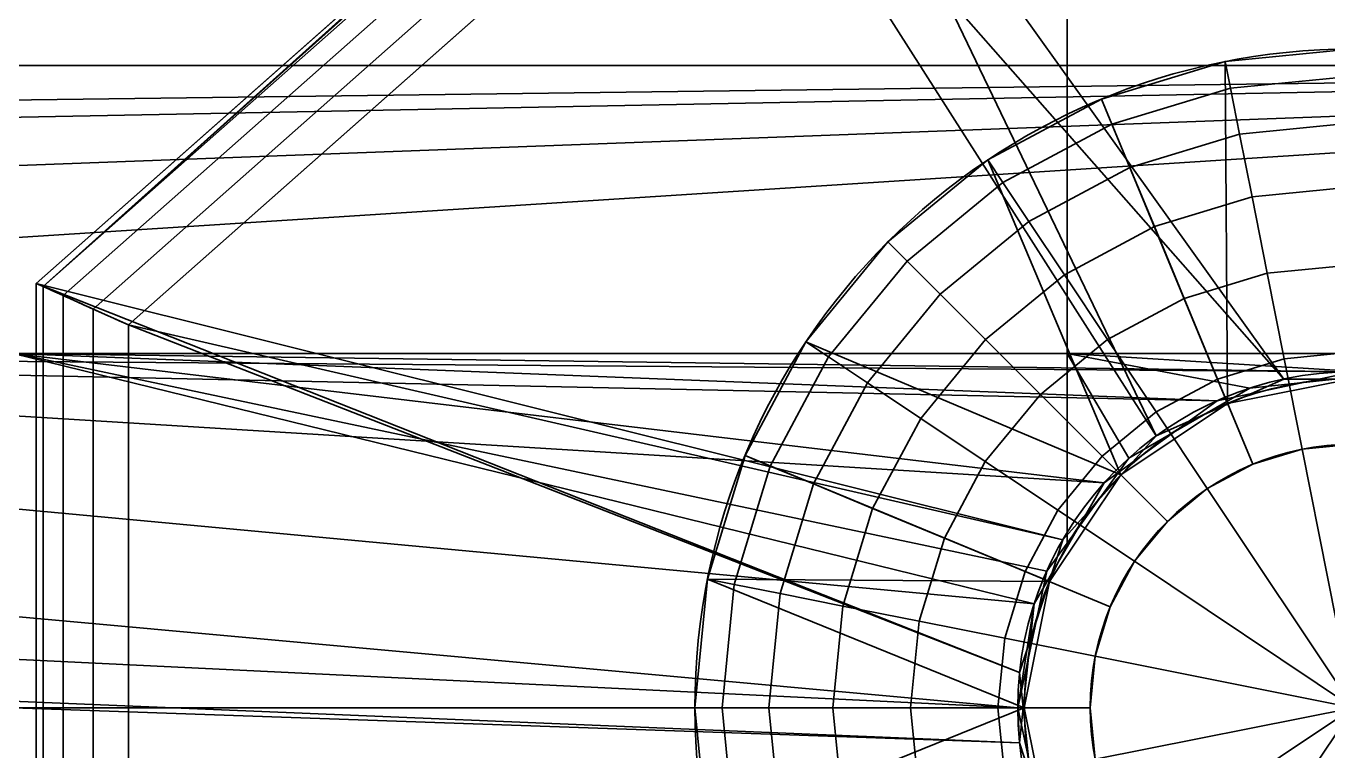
# Model space of a CAD drawing. Header units: millimetres. Extents: x 516 to 946, y 0 to 190.
# Drawn here: x 656.85 to 666.73, y 161.09 to 166.59 of the extents above; entities that cross this region are included whole.
import ezdxf

# ---------------------------------------------------------------- set-up
doc = ezdxf.new("R2010")
doc.units = ezdxf.units.MM
doc.layers.add('1', color=7, linetype='Continuous', true_color=0xffffff)

# ---------------------------------------------------------------- blocks, each defined once
blk = doc.blocks.new('UG_SURFACE_001')
at = {"layer": '1', "color": 252, "linetype": 'Continuous', "lineweight": 35}
for points in [[(149.199486, 168.725714, 3.5), (141.220301, 168.725714, 3.5), (141.220301, 166.288331, 3.5), (149.199486, 166.288331, 3.5)], [(149.199486, 166.288331, 1.5), (141.220301, 166.288331, 1.5), (141.220301, 168.725714, 1.5), (149.199486, 168.725714, 1.5)], [(161.528692, 168.725714, 3.5), (149.199486, 168.725714, 3.5), (149.199486, 166.288331, 3.5), (161.528692, 166.288331, 3.5)], [(161.528692, 166.288331, 1.5), (149.199486, 166.288331, 1.5), (149.199486, 168.725714, 1.5), (161.528692, 168.725714, 1.5)], [(149.199486, 166.288331, 3.5), (141.220301, 166.288331, 3.5), (141.220301, 164.100945, 3.5), (149.199486, 164.100945, 3.5)], [(149.199486, 164.100945, 1.5), (141.220301, 164.100945, 1.5), (141.220301, 166.288331, 1.5), (149.199486, 166.288331, 1.5)], [(161.528692, 166.288331, 3.5), (149.199486, 166.288331, 3.5), (149.199486, 164.100945, 3.5), (161.528692, 164.100945, 3.5)], [(161.528692, 164.100945, 1.5), (149.199486, 164.100945, 1.5), (149.199486, 166.288331, 1.5), (161.528692, 166.288331, 1.5)], [(141.220301, 164.100945, 3.5), (141.220301, 161.41355, 3.5), (148.824468, 161.41355, 3.5), (149.044931, 162.450731, 3.5)], [(149.044931, 162.450731, 3.5), (149.199486, 162.663475, 3.5), (149.199486, 164.100945, 3.5), (141.220301, 164.100945, 3.5)], [(141.220301, 164.100945, 1.5), (149.199486, 164.100945, 1.5), (149.199486, 162.663475, 1.5), (149.044931, 162.450731, 1.5)], [(149.044931, 162.450731, 1.5), (148.824468, 161.41355, 1.5), (141.220301, 161.41355, 1.5), (141.220301, 164.100945, 1.5)], [(149.199486, 164.100945, 3.5), (150.586471, 163.838744, 3.5), (151.641011, 163.949579, 3.5)], [(151.641011, 163.949579, 3.5), (161.528692, 164.100945, 3.5), (149.199486, 164.100945, 3.5)], [(149.199486, 164.100945, 3.5), (149.199486, 162.663475, 3.5), (149.668187, 163.308576, 3.5)], [(149.668187, 163.308576, 3.5), (150.586471, 163.838744, 3.5), (149.199486, 164.100945, 3.5)], [(149.199486, 164.100945, 1.5), (161.528692, 164.100945, 1.5), (151.641011, 163.949579, 1.5)], [(149.199486, 164.100945, 1.5), (150.586471, 163.838744, 1.5), (149.668187, 163.308576, 1.5)], [(151.641011, 163.949579, 1.5), (150.586471, 163.838744, 1.5), (149.199486, 164.100945, 1.5)], [(149.668187, 163.308576, 1.5), (149.199486, 162.663475, 1.5), (149.199486, 164.100945, 1.5)], [(151.641011, 163.949579, 1.5), (151.641011, 163.949579, 3.5), (150.586471, 163.838744, 3.5), (150.586471, 163.838744, 1.5)], [(150.586471, 163.838744, 1.5), (150.586471, 163.838744, 3.5), (149.668187, 163.308576, 3.5), (149.668187, 163.308576, 1.5)], [(149.199486, 162.663475, 1.5), (149.668187, 163.308576, 1.5), (149.668187, 163.308576, 3.5), (149.199486, 162.663475, 3.5)], [(149.199486, 162.663475, 3.5), (149.044931, 162.450731, 3.5), (149.044931, 162.450731, 1.5), (149.199486, 162.663475, 1.5)], [(149.044931, 162.450731, 1.5), (149.044931, 162.450731, 3.5), (148.824468, 161.41355, 3.5), (148.824468, 161.41355, 1.5)], [(149.044931, 160.37637, 3.5), (148.824468, 161.41355, 3.5), (141.220301, 161.41355, 3.5), (141.220301, 156.675711, 3.5)], [(141.220301, 156.675711, 1.5), (141.220301, 161.41355, 1.5), (148.824468, 161.41355, 1.5), (149.044931, 160.37637, 1.5)], [(148.824468, 161.41355, 1.5), (148.824468, 161.41355, 3.5), (149.044931, 160.37637, 3.5), (149.044931, 160.37637, 1.5)]]:
    blk.add_3dface(points, dxfattribs=at)
blk = doc.blocks.new('1стенка_MODEL')
at = {"layer": '1', "color": 252, "linetype": 'Continuous', "lineweight": 35, "extrusion": (0, 0, -1)}
blk.add_circle((-151.374469, 161.413552, -3.5), 2.55, dxfattribs=at)
at = {"layer": '1', "color": 252, "linetype": 'Continuous', "lineweight": 35}
blk.add_circle((151.374469, 161.413552, 1.5), 2.55, dxfattribs=at)
blk.add_blockref('UG_SURFACE_001', (0, 0), dxfattribs=at)
blk = doc.blocks.new('UG_SURFACE_002')
at = {"layer": '1', "color": 252, "linetype": 'Continuous', "lineweight": 35}
for points in [[(2.492546, 189.693958, 16.5), (201.001778, 165.320083, 3.5), (193.116084, 166.288331, 3.5)], [(193.116084, 166.288331, 3.5), (181.150854, 167.757466, 3.5), (2.492546, 189.693958, 16.5)], [(2.492546, 189.693958, 16.5), (220.852703, 162.882701, 3.5), (210.930929, 164.100945, 3.5)], [(210.930929, 164.100945, 3.5), (201.001778, 165.320083, 3.5), (2.492546, 189.693958, 16.5)], [(2.492546, 189.693958, 16.5), (254.704952, 158.726171, 3.5), (220.852703, 162.882701, 3.5)], [(254.704952, 158.726171, 3.5), (2.492546, 189.693958, 16.5), (7.492546, 189.08003, 21.500001), (414.399207, 139.11818, 21.500001)], [(7.492546, 187.785283, 21.500001), (414.242595, 137.84267, 21.500001), (414.399207, 139.11818, 21.500001), (7.492546, 189.08003, 21.500001)], [(414.242595, 137.84267, 21.500001), (7.492546, 187.785283, 21.500001), (7.489942, 187.724829, 21.497397)], [(2.492546, 187.540576, 6.734633), (419.101447, 136.387423, 6.734633), (419.120014, 136.538535, 7.5), (2.492546, 187.693954, 7.5)], [(413.8695, 137.183219, 20.8), (7.697187, 187.054902, 20.8), (2.492546, 187.693954, 7.5), (419.120014, 136.538535, 7.5)], [(414.242595, 137.84267, 21.500001), (7.489942, 187.724829, 21.497397), (7.488322, 187.517792, 21.440059)], [(2.492546, 187.103763, 6.085787), (419.048607, 135.957107, 6.085787), (419.101447, 136.387423, 6.734633), (2.492546, 187.540576, 6.734633)], [(414.188027, 137.579471, 21.446716), (7.488322, 187.517792, 21.440059), (7.487983, 187.474385, 21.428039)], [(414.188027, 137.579471, 21.446716), (7.487983, 187.474385, 21.428039), (7.521724, 187.286004, 21.291038)], [(7.488322, 187.517792, 21.440059), (414.188027, 137.579471, 21.446716), (414.242595, 137.84267, 21.500001)], [(414.097965, 137.36172, 21.294976), (7.521724, 187.286004, 21.291038), (7.526125, 187.261432, 21.273168)], [(7.521724, 187.286004, 21.291038), (414.097965, 137.36172, 21.294976), (414.188027, 137.579471, 21.446716)], [(414.097965, 137.36172, 21.294976), (7.526125, 187.261432, 21.273168), (7.594966, 187.123388, 21.066504)], [(2.492546, 186.450049, 5.652241), (418.969542, 135.313109, 5.652241), (419.048607, 135.957107, 6.085787), (2.492546, 187.103763, 6.085787)], [(413.986117, 137.222588, 21.067878), (7.594966, 187.123388, 21.066504), (7.599175, 187.114954, 21.053867)], [(7.594966, 187.123388, 21.066504), (413.986117, 137.222588, 21.067878), (414.097965, 137.36172, 21.294976)], [(7.599175, 187.114954, 21.053867), (7.697187, 187.054902, 20.8), (413.8695, 137.183219, 20.8)], [(413.8695, 137.183219, 20.8), (413.986117, 137.222588, 21.067878), (7.599175, 187.114954, 21.053867)], [(418.969542, 135.313109, 5.652241), (2.492546, 186.450049, 5.652241), (201.001778, 161.30507, 5.5), (220.852703, 158.867672, 5.5)], [(2.492546, 186.450049, 5.652241), (178.23121, 164.100945, 5.5), (200.118229, 161.41355, 5.5)], [(2.492546, 186.450049, 5.652241), (161.549926, 166.149139, 5.5), (178.23121, 164.100945, 5.5)], [(200.118229, 161.41355, 5.5), (201.001778, 161.30507, 5.5), (2.492546, 186.450049, 5.652241)], [(2.492546, 186.450049, 5.652241), (141.199008, 168.647915, 5.5), (160.41638, 166.288331, 5.5)], [(160.41638, 166.288331, 5.5), (161.549926, 166.149139, 5.5), (2.492546, 186.450049, 5.652241)], [(411.854982, 119.865932, 5.446716), (7.670435, 169.493556, 5.446716), (7.557361, 169.278637, 5.294975), (411.920667, 119.629063, 5.294975)], [(7.670435, 169.493556, 5.446716), (155.07856, 151.664004, 5.5), (141.199008, 153.368205, 5.5)], [(7.670435, 169.493556, 5.446716), (172.89339, 149.476618, 5.5), (161.549926, 150.869414, 5.5)], [(161.549926, 150.869414, 5.5), (155.07856, 151.664004, 5.5), (7.670435, 169.493556, 5.446716)], [(7.670435, 169.493556, 5.446716), (411.854982, 119.865932, 5.446716), (216.667414, 144.101843, 5.5), (201.001778, 146.025345, 5.5)], [(201.001778, 146.025345, 5.5), (172.89339, 149.476618, 5.5), (7.670435, 169.493556, 5.446716)], [(411.920667, 119.629063, 5.294975), (7.557361, 169.278637, 5.294975), (7.481808, 169.135034, 5.067878), (411.964566, 119.470797, 5.067878)], [(411.964566, 119.470797, 5.067878), (7.481808, 169.135034, 5.067878), (7.455277, 169.084609, 4.8), (411.979973, 119.415216, 4.8)], [(7.455277, 169.084609, 4.8), (129.483774, 154.101387, 3.5), (149.334699, 151.664004, 3.5)], [(149.334699, 151.664004, 3.5), (161.549926, 150.164157, 3.5), (411.979973, 119.415216, 4.8), (7.455277, 169.084609, 4.8)], [(121.598087, 168.725714, 3.5), (161.549926, 168.725714, 3.5), (161.549926, 166.288331, 3.5), (121.598087, 166.288331, 3.5)], [(141.199008, 168.647915, 5.5), (141.199008, 166.288331, 5.5), (160.41638, 166.288331, 5.5)], [(131.52355, 165.900946, 3.5), (121.598087, 166.288331, 3.5), (161.549926, 166.288331, 3.5)], [(161.549926, 166.288331, 3.5), (132.357359, 165.723711, 3.5), (131.52355, 165.900946, 3.5)], [(161.549926, 166.288331, 3.5), (133.047, 165.22266, 3.5), (132.357359, 165.723711, 3.5)], [(133.473217, 164.484426, 3.5), (133.047, 165.22266, 3.5), (161.549926, 166.288331, 3.5)], [(161.549926, 166.288331, 3.5), (161.549926, 164.100945, 3.5), (133.51351, 164.100945, 3.5), (133.473217, 164.484426, 3.5)], [(160.41638, 166.288331, 5.5), (141.199008, 166.288331, 5.5), (141.199008, 164.100945, 5.5), (161.549926, 164.100945, 5.5)], [(133.51351, 164.100945, 3.5), (161.549926, 164.100945, 3.5), (151.374474, 163.963556, 3.5)], [(133.51351, 164.100945, 3.5), (150.337294, 163.743094, 3.5), (149.479449, 163.119838, 3.5)], [(151.374474, 163.963556, 3.5), (150.337294, 163.743094, 3.5), (133.51351, 164.100945, 3.5)], [(149.479449, 163.119838, 3.5), (148.94928, 162.201539, 3.5), (133.562312, 163.636655, 3.5), (133.51351, 164.100945, 3.5)], [(141.199008, 164.100945, 5.5), (150.337294, 163.743094, 5.5), (151.374474, 163.963556, 5.5)], [(151.374474, 163.963556, 5.5), (161.549926, 164.100945, 5.5), (141.199008, 164.100945, 5.5)], [(141.199008, 164.100945, 5.5), (141.199008, 161.41355, 5.5), (148.86646, 161.41355, 5.5), (148.94928, 162.201539, 5.5)], [(148.94928, 162.201539, 5.5), (149.479449, 163.119838, 5.5), (141.199008, 164.100945, 5.5)], [(149.479449, 163.119838, 5.5), (150.337294, 163.743094, 5.5), (141.199008, 164.100945, 5.5)], [(151.374474, 163.963556, 3.5), (151.374474, 163.963556, 5.5), (150.337294, 163.743094, 5.5), (150.337294, 163.743094, 3.5)], [(150.337294, 163.743094, 3.5), (150.337294, 163.743094, 5.5), (149.479449, 163.119838, 5.5), (149.479449, 163.119838, 3.5)], [(133.298904, 162.825942, 3.5), (133.562312, 163.636655, 3.5), (148.94928, 162.201539, 3.5), (148.824468, 161.41355, 3.5)], [(149.479449, 163.119838, 3.5), (149.479449, 163.119838, 5.5), (148.94928, 162.201539, 5.5), (148.94928, 162.201539, 3.5)], [(148.824468, 161.41355, 3.5), (132.728502, 162.192449, 3.5), (133.298904, 162.825942, 3.5)], [(131.949767, 161.845744, 3.5), (132.728502, 162.192449, 3.5), (148.824468, 161.41355, 3.5), (148.838431, 161.146998, 3.5)], [(148.86646, 161.41355, 5.5), (148.824468, 161.41355, 3.5), (148.94928, 162.201539, 3.5)], [(148.94928, 162.201539, 3.5), (148.94928, 162.201539, 5.5), (148.86646, 161.41355, 5.5)], [(131.097332, 161.845744, 3.5), (131.949767, 161.845744, 3.5), (149.875611, 159.350559, 3.5), (121.598087, 158.726171, 3.5)], [(148.838431, 161.146998, 3.5), (149.166107, 160.138547, 3.5), (131.949767, 161.845744, 3.5)], [(149.166107, 160.138547, 3.5), (149.875611, 159.350559, 3.5), (131.949767, 161.845744, 3.5)], [(149.166107, 160.138547, 5.5), (148.838431, 161.146998, 5.5), (141.199008, 161.41355, 5.5), (141.199008, 156.538785, 5.5)], [(148.838431, 161.146998, 5.5), (148.86646, 161.41355, 5.5), (141.199008, 161.41355, 5.5)], [(148.838431, 161.146998, 3.5), (148.824468, 161.41355, 3.5), (148.86646, 161.41355, 5.5)], [(148.86646, 161.41355, 5.5), (148.838431, 161.146998, 5.5), (148.838431, 161.146998, 3.5)], [(148.838431, 161.146998, 3.5), (148.838431, 161.146998, 5.5), (149.166107, 160.138547, 5.5), (149.166107, 160.138547, 3.5)]]:
    blk.add_3dface(points, dxfattribs=at)
blk = doc.blocks.new('3пояс_верхний_MODEL')
at = {"layer": '1', "color": 252, "linetype": 'Continuous', "lineweight": 35, "extrusion": (0, 0, -1)}
blk.add_circle((-151.374469, 161.413552, -3.5), 2.55, dxfattribs=at)
at = {"layer": '1', "color": 252, "linetype": 'Continuous', "lineweight": 35, "extrusion": (2.9583e-16, 2.53862e-15, -1)}
blk.add_circle((-151.374469, 161.413552, -5.5), 2.55, dxfattribs=at)
at = {"layer": '1', "color": 252, "linetype": 'Continuous', "lineweight": 35}
blk.add_blockref('UG_SURFACE_002', (0, 0), dxfattribs=at)
blk = doc.blocks.new('UG_SURFACE_004')
at = {"layer": '1', "color": 252, "linetype": 'Continuous', "lineweight": 35}
for points in [[(146.337196, 169.024542, 6.3), (141.374469, 164.633885, 6.3), (141.427755, 164.609879, 6.567878)], [(141.374469, 164.633885, 6.3), (146.337196, 169.024542, 6.3), (146.337196, 169.024542, 5.5), (141.374469, 164.633885, 5.5)], [(141.374469, 164.633885, 5.5), (146.337196, 169.024542, 5.5), (149.875611, 163.476542, 5.5), (149.166107, 162.688553, 5.5)], [(141.427755, 164.609879, 6.567878), (146.355018, 169.022352, 6.436563), (146.337196, 169.024542, 6.3)], [(141.427755, 164.609879, 6.567878), (146.407813, 169.015869, 6.567878), (146.355018, 169.022352, 6.436563)], [(141.579494, 164.541528, 6.794975), (146.608904, 168.991178, 6.794975), (146.407813, 169.015869, 6.567878), (141.427755, 164.609879, 6.567878)], [(141.806588, 164.439231, 6.946716), (146.909863, 168.954223, 6.946716), (146.608904, 168.991178, 6.794975), (141.579494, 164.541528, 6.794975)], [(146.337196, 169.024542, 5.5), (161.374465, 167.178199, 5.5), (151.904643, 163.907826, 5.5), (150.844291, 163.907826, 5.5)], [(150.844291, 163.907826, 5.5), (149.875611, 163.476542, 5.5), (146.337196, 169.024542, 5.5)], [(142.074466, 164.318562, 7), (147.264868, 168.910637, 7), (146.909863, 168.954223, 6.946716), (141.806588, 164.439231, 6.946716)], [(149.166107, 162.688553, 7), (149.875611, 163.476542, 7), (147.264868, 168.910637, 7), (142.074466, 164.318562, 7)], [(157.874465, 167.607948, 7), (147.264868, 168.910637, 7), (150.844291, 163.907826, 7), (151.904643, 163.907826, 7)], [(147.264868, 168.910637, 7), (149.875611, 163.476542, 7), (150.844291, 163.907826, 7)], [(141.427755, 149.282083, 6.567878), (141.427755, 164.609879, 6.567878), (141.374469, 164.633885, 6.3), (141.374469, 149.315059, 6.3)], [(141.374469, 149.315059, 6.3), (141.374469, 164.633885, 6.3), (141.374469, 164.633885, 5.5), (141.374469, 149.413556, 5.5)], [(141.374469, 149.413556, 5.5), (141.374469, 164.633885, 5.5), (148.838431, 161.680102, 5.5), (148.94928, 160.625562, 5.5)], [(149.166107, 162.688553, 5.5), (148.838431, 161.680102, 5.5), (141.374469, 164.633885, 5.5)], [(141.579494, 149.254128, 6.794975), (141.579494, 164.541528, 6.794975), (141.427755, 164.609879, 6.567878), (141.427755, 149.282083, 6.567878)], [(141.806588, 149.235457, 6.946716), (141.806588, 164.439231, 6.946716), (141.579494, 164.541528, 6.794975), (141.579494, 149.254128, 6.794975)], [(142.074466, 149.228886, 7), (142.074466, 164.318562, 7), (141.806588, 164.439231, 6.946716), (141.806588, 149.235457, 6.946716)], [(142.074466, 164.318562, 7), (148.838431, 161.680102, 7), (149.166107, 162.688553, 7)], [(148.94928, 160.625562, 7), (148.838431, 161.680102, 7), (142.074466, 164.318562, 7), (142.074466, 149.228886, 7)], [(149.875611, 163.476542, 7), (149.875611, 163.476542, 5.5), (150.844291, 163.907826, 5.5), (150.844291, 163.907826, 7)], [(150.844291, 163.907826, 7), (150.844291, 163.907826, 5.5), (151.904643, 163.907826, 5.5), (151.904643, 163.907826, 7)], [(149.166107, 162.688553, 7), (149.166107, 162.688553, 5.5), (149.875611, 163.476542, 5.5), (149.875611, 163.476542, 7)], [(148.838431, 161.680102, 7), (148.838431, 161.680102, 5.5), (149.166107, 162.688553, 5.5), (149.166107, 162.688553, 7)], [(148.94928, 160.625562, 7), (148.94928, 160.625562, 5.5), (148.838431, 161.680102, 5.5), (148.838431, 161.680102, 7)]]:
    blk.add_3dface(points, dxfattribs=at)
blk = doc.blocks.new('5стойка_MODEL')
at = {"layer": '1', "color": 252, "linetype": 'Continuous', "lineweight": 35}
for p, q in [((141.3745, 164.6339, 6.3), (146.3372, 169.0245, 6.3)), ((141.3745, 164.6339, 5.5), (146.3372, 169.0245, 5.5)), ((147.2649, 168.9106, 7), (142.0745, 164.3186, 7)), ((141.3745, 164.6339, 6.3), (141.3745, 164.6339, 5.5)), ((141.3745, 149.4135, 5.5), (141.3745, 164.6339, 5.5)), ((141.3745, 149.3151, 6.3), (141.3745, 164.6339, 6.3)), ((142.0745, 164.3186, 7), (142.0745, 149.2289, 7))]:
    blk.add_line(p, q, dxfattribs=at)
for centre in [(151.3745, 161.4136, 5.5), (151.3745, 161.4136, 7)]:
    blk.add_circle(centre, 2.55, dxfattribs=at)
at = {"layer": '1', "color": 252, "linetype": 'Continuous', "lineweight": 35, "extrusion": (-0.410719, -0.911762, 2.16533e-16)}
blk.add_ellipse((142.0745, 164.3186, 6.3), major_axis=(0.7, -0.3153), ratio=0.911762, start_param=1.570796, end_param=3.141593, dxfattribs=at)
at = {"layer": '1', "color": 252, "linetype": 'Continuous', "lineweight": 35}
blk.add_blockref('UG_SURFACE_004', (0, 0), dxfattribs=at)
blk = doc.blocks.new('UG_SURFACE_008')
at = {"layer": '1', "color": 252, "linetype": 'Continuous', "lineweight": 35}
for points in [[(0, 4.793682, -0.673863), (-0.935201, 4.701573, -0.673863), (-0.975452, 4.903927), (0, 5)], [(-0.956709, 2.309699), (0, 2.5), (0, 5), (-0.975452, 4.903927)], [(-0.975452, 4.903927, 5.5), (0, 5, 5.5), (0, 2.5, 5.5), (-0.956709, 2.309699, 5.5)], [(0, 5, 5.5), (-0.975452, 4.903927, 5.5), (-0.935201, 4.701573, 6.173863), (0, 4.793682, 6.173863)], [(-0.935201, 4.701573, -0.673863), (-1.834463, 4.428785, -0.673863), (-1.913417, 4.619398), (-0.975452, 4.903927)], [(-0.975452, 4.903927), (-1.913417, 4.619398), (-0.956709, 2.309699)], [(-0.956709, 2.309699, 5.5), (-1.913417, 4.619398, 5.5), (-0.975452, 4.903927, 5.5)], [(-0.975452, 4.903927, 5.5), (-1.913417, 4.619398, 5.5), (-1.834463, 4.428785, 6.173863), (-0.935201, 4.701573, 6.173863)], [(0, 4.43821, -1.282384), (-0.865852, 4.352931, -1.282384), (-0.935201, 4.701573, -0.673863), (0, 4.793682, -0.673863)], [(0, 4.793682, 6.173863), (-0.935201, 4.701573, 6.173863), (-0.865852, 4.352931, 6.782384), (0, 4.43821, 6.782384)], [(-0.865852, 4.352931, -1.282384), (-1.698429, 4.100371, -1.282384), (-1.834463, 4.428785, -0.673863), (-0.935201, 4.701573, -0.673863)], [(-0.935201, 4.701573, 6.173863), (-1.834463, 4.428785, 6.173863), (-1.698429, 4.100371, 6.782384), (-0.865852, 4.352931, 6.782384)], [(-1.834463, 4.428785, -0.673863), (-2.663227, 3.985801, -0.673863), (-2.777851, 4.157348), (-1.913417, 4.619398)], [(-1.767767, 1.767767), (-0.956709, 2.309699), (-1.913417, 4.619398), (-2.777851, 4.157348)], [(-2.777851, 4.157348, 5.5), (-1.913417, 4.619398, 5.5), (-0.956709, 2.309699, 5.5), (-1.767767, 1.767767, 5.5)], [(-1.913417, 4.619398, 5.5), (-2.777851, 4.157348, 5.5), (-2.663227, 3.985801, 6.173863), (-1.834463, 4.428785, 6.173863)], [(-1.698429, 4.100371, -1.282384), (-2.465737, 3.690237, -1.282384), (-2.663227, 3.985801, -0.673863), (-1.834463, 4.428785, -0.673863)], [(-1.834463, 4.428785, 6.173863), (-2.663227, 3.985801, 6.173863), (-2.465737, 3.690237, 6.782384), (-1.698429, 4.100371, 6.782384)], [(-0.771107, 3.876615, -1.793075), (-1.51258, 3.651692, -1.793075), (-1.698429, 4.100371, -1.282384), (-0.865852, 4.352931, -1.282384)], [(-0.865852, 4.352931, 6.782384), (-1.698429, 4.100371, 6.782384), (-1.51258, 3.651692, 7.293075), (-0.771107, 3.876615, 7.293075)], [(0, 3.952562, -1.793075), (-0.771107, 3.876615, -1.793075), (-0.865852, 4.352931, -1.282384), (0, 4.43821, -1.282384)], [(0, 4.43821, 6.782384), (-0.865852, 4.352931, 6.782384), (-0.771107, 3.876615, 7.293075), (0, 3.952562, 7.293075)], [(-2.663227, 3.985801, -0.673863), (-3.389645, 3.389645, -0.673863), (-3.535534, 3.535534), (-2.777851, 4.157348)], [(-2.777851, 4.157348), (-3.535534, 3.535534), (-1.767767, 1.767767)], [(-1.767767, 1.767767, 5.5), (-3.535534, 3.535534, 5.5), (-2.777851, 4.157348, 5.5)], [(-2.777851, 4.157348, 5.5), (-3.535534, 3.535534, 5.5), (-3.389645, 3.389645, 6.173863), (-2.663227, 3.985801, 6.173863)], [(-1.51258, 3.651692, -1.793075), (-2.195926, 3.286436, -1.793075), (-2.465737, 3.690237, -1.282384), (-1.698429, 4.100371, -1.282384)], [(-1.698429, 4.100371, 6.782384), (-2.465737, 3.690237, 6.782384), (-2.195926, 3.286436, 7.293075), (-1.51258, 3.651692, 7.293075)], [(-2.465737, 3.690237, -1.282384), (-3.138288, 3.138288, -1.282384), (-3.389645, 3.389645, -0.673863), (-2.663227, 3.985801, -0.673863)], [(-2.663227, 3.985801, 6.173863), (-3.389645, 3.389645, 6.173863), (-3.138288, 3.138288, 6.782384), (-2.465737, 3.690237, 6.782384)], [(-0.656024, 3.298055, -2.178669), (-1.286837, 3.1067, -2.178669), (-1.51258, 3.651692, -1.793075), (-0.771107, 3.876615, -1.793075)], [(-0.771107, 3.876615, 7.293075), (-1.51258, 3.651692, 7.293075), (-1.286837, 3.1067, 7.678669), (-0.656024, 3.298055, 7.678669)], [(0, 3.362668, -2.178669), (-0.656024, 3.298055, -2.178669), (-0.771107, 3.876615, -1.793075), (0, 3.952562, -1.793075)], [(0, 3.952562, 7.293075), (-0.771107, 3.876615, 7.293075), (-0.656024, 3.298055, 7.678669), (0, 3.362668, 7.678669)], [(-2.195926, 3.286436, -1.793075), (-2.794884, 2.794884, -1.793075), (-3.138288, 3.138288, -1.282384), (-2.465737, 3.690237, -1.282384)], [(-2.465737, 3.690237, 6.782384), (-3.138288, 3.138288, 6.782384), (-2.794884, 2.794884, 7.293075), (-2.195926, 3.286436, 7.293075)], [(-1.286837, 3.1067, -2.178669), (-1.868198, 2.795956, -2.178669), (-2.195926, 3.286436, -1.793075), (-1.51258, 3.651692, -1.793075)], [(-1.51258, 3.651692, 7.293075), (-2.195926, 3.286436, 7.293075), (-1.868198, 2.795956, 7.678669), (-1.286837, 3.1067, 7.678669)], [(-3.389645, 3.389645, -0.673863), (-3.985801, 2.663227, -0.673863), (-4.157348, 2.777851), (-3.535534, 3.535534)], [(-1.767767, 1.767767), (-3.535534, 3.535534), (-4.157348, 2.777851)], [(-4.157348, 2.777851, 5.5), (-3.535534, 3.535534, 5.5), (-1.767767, 1.767767, 5.5)], [(-3.535534, 3.535534, 5.5), (-4.157348, 2.777851, 5.5), (-3.985801, 2.663227, 6.173863), (-3.389645, 3.389645, 6.173863)], [(-3.138288, 3.138288, -1.282384), (-3.690237, 2.465737, -1.282384), (-3.985801, 2.663227, -0.673863), (-3.389645, 3.389645, -0.673863)], [(-3.389645, 3.389645, 6.173863), (-3.985801, 2.663227, 6.173863), (-3.690237, 2.465737, 6.782384), (-3.138288, 3.138288, 6.782384)], [(0, 2.700021, -2.41858), (-0.526748, 2.648141, -2.41858), (-0.656024, 3.298055, -2.178669), (0, 3.362668, -2.178669)], [(0, 3.362668, 7.678669), (-0.656024, 3.298055, 7.678669), (-0.526748, 2.648141, 7.91858), (0, 2.700021, 7.91858)], [(-1.868198, 2.795956, -2.178669), (-2.377765, 2.377765, -2.178669), (-2.794884, 2.794884, -1.793075), (-2.195926, 3.286436, -1.793075)], [(-2.195926, 3.286436, 7.293075), (-2.794884, 2.794884, 7.293075), (-2.377765, 2.377765, 7.678669), (-1.868198, 2.795956, 7.678669)], [(-0.526748, 2.648141, -2.41858), (-1.033253, 2.494494, -2.41858), (-1.286837, 3.1067, -2.178669), (-0.656024, 3.298055, -2.178669)], [(-0.656024, 3.298055, 7.678669), (-1.286837, 3.1067, 7.678669), (-1.033253, 2.494494, 7.91858), (-0.526748, 2.648141, 7.91858)], [(-2.794884, 2.794884, -1.793075), (-3.286436, 2.195926, -1.793075), (-3.690237, 2.465737, -1.282384), (-3.138288, 3.138288, -1.282384)], [(-3.138288, 3.138288, 6.782384), (-3.690237, 2.465737, 6.782384), (-3.286436, 2.195926, 7.293075), (-2.794884, 2.794884, 7.293075)], [(-1.033253, 2.494494, -2.41858), (-1.500051, 2.244985, -2.41858), (-1.868198, 2.795956, -2.178669), (-1.286837, 3.1067, -2.178669)], [(-1.286837, 3.1067, 7.678669), (-1.868198, 2.795956, 7.678669), (-1.500051, 2.244985, 7.91858), (-1.033253, 2.494494, 7.91858)], [(-3.985801, 2.663227, -0.673863), (-4.428785, 1.834463, -0.673863), (-4.619398, 1.913417), (-4.157348, 2.777851)], [(-4.157348, 2.777851), (-4.619398, 1.913417), (-2.309699, 0.956709), (-1.767767, 1.767767)], [(-1.767767, 1.767767, 5.5), (-2.309699, 0.956709, 5.5), (-4.619398, 1.913417, 5.5), (-4.157348, 2.777851, 5.5)], [(-4.157348, 2.777851, 5.5), (-4.619398, 1.913417, 5.5), (-4.428785, 1.834463, 6.173863), (-3.985801, 2.663227, 6.173863)], [(-2.377765, 2.377765, -2.178669), (-2.795956, 1.868198, -2.178669), (-3.286436, 2.195926, -1.793075), (-2.794884, 2.794884, -1.793075)], [(-2.794884, 2.794884, 7.293075), (-3.286436, 2.195926, 7.293075), (-2.795956, 1.868198, 7.678669), (-2.377765, 2.377765, 7.678669)], [(-1.500051, 2.244985, -2.41858), (-1.909203, 1.909203, -2.41858), (-2.377765, 2.377765, -2.178669), (-1.868198, 2.795956, -2.178669)], [(-1.868198, 2.795956, 7.678669), (-2.377765, 2.377765, 7.678669), (-1.909203, 1.909203, 7.91858), (-1.500051, 2.244985, 7.91858)], [(0, 2, -2.5), (-0.390181, 1.96157, -2.5), (-0.526748, 2.648141, -2.41858), (0, 2.700021, -2.41858)], [(0, 2.700021, 7.91858), (-0.526748, 2.648141, 7.91858), (-0.390181, 1.96157, 8), (0, 2, 8)], [(-3.690237, 2.465737, -1.282384), (-4.100371, 1.698429, -1.282384), (-4.428785, 1.834463, -0.673863), (-3.985801, 2.663227, -0.673863)], [(-3.985801, 2.663227, 6.173863), (-4.428785, 1.834463, 6.173863), (-4.100371, 1.698429, 6.782384), (-3.690237, 2.465737, 6.782384)], [(-0.390181, 1.96157, -2.5), (-0.765367, 1.847759, -2.5), (-1.033253, 2.494494, -2.41858), (-0.526748, 2.648141, -2.41858)], [(-0.526748, 2.648141, 7.91858), (-1.033253, 2.494494, 7.91858), (-0.765367, 1.847759, 8), (-0.390181, 1.96157, 8)], [(-0.765367, 1.847759, -2.5), (-1.11114, 1.662939, -2.5), (-1.500051, 2.244985, -2.41858), (-1.033253, 2.494494, -2.41858)], [(-1.033253, 2.494494, 7.91858), (-1.500051, 2.244985, 7.91858), (-1.11114, 1.662939, 8), (-0.765367, 1.847759, 8)], [(-0.956709, 2.309699), (-0.956709, 2.309699, 5.5), (0, 2.5, 5.5), (0, 2.5)], [(-3.286436, 2.195926, -1.793075), (-3.651692, 1.51258, -1.793075), (-4.100371, 1.698429, -1.282384), (-3.690237, 2.465737, -1.282384)], [(-3.690237, 2.465737, 6.782384), (-4.100371, 1.698429, 6.782384), (-3.651692, 1.51258, 7.293075), (-3.286436, 2.195926, 7.293075)], [(-1.909203, 1.909203, -2.41858), (-2.244985, 1.500051, -2.41858), (-2.795956, 1.868198, -2.178669), (-2.377765, 2.377765, -2.178669)], [(-2.377765, 2.377765, 7.678669), (-2.795956, 1.868198, 7.678669), (-2.244985, 1.500051, 7.91858), (-1.909203, 1.909203, 7.91858)], [(-1.767767, 1.767767), (-1.767767, 1.767767, 5.5), (-0.956709, 2.309699, 5.5), (-0.956709, 2.309699)], [(-2.795956, 1.868198, -2.178669), (-3.1067, 1.286837, -2.178669), (-3.651692, 1.51258, -1.793075), (-3.286436, 2.195926, -1.793075)], [(-3.286436, 2.195926, 7.293075), (-3.651692, 1.51258, 7.293075), (-3.1067, 1.286837, 7.678669), (-2.795956, 1.868198, 7.678669)], [(-1.11114, 1.662939, -2.5), (-1.414214, 1.414214, -2.5), (-1.909203, 1.909203, -2.41858), (-1.500051, 2.244985, -2.41858)], [(-1.500051, 2.244985, 7.91858), (-1.909203, 1.909203, 7.91858), (-1.414214, 1.414214, 8), (-1.11114, 1.662939, 8)], [(-0.390181, 1.96157, -2.5), (0, 2, -2.5), (0.390181, 1.96157, -2.5), (0, 0, -2.5)], [(0.390181, 1.96157, 8), (0, 2, 8), (-0.390181, 1.96157, 8), (0, 0, 8)], [(-4.428785, 1.834463, -0.673863), (-4.701573, 0.935201, -0.673863), (-4.903927, 0.975452), (-4.619398, 1.913417)], [(-2.5, 0), (-2.309699, 0.956709), (-4.619398, 1.913417), (-4.903927, 0.975452)], [(-4.903927, 0.975452, 5.5), (-4.619398, 1.913417, 5.5), (-2.309699, 0.956709, 5.5)], [(-4.619398, 1.913417, 5.5), (-4.903927, 0.975452, 5.5), (-4.701573, 0.935201, 6.173863), (-4.428785, 1.834463, 6.173863)], [(-1.414214, 1.414214, -2.5), (-1.662939, 1.11114, -2.5), (-2.244985, 1.500051, -2.41858), (-1.909203, 1.909203, -2.41858)], [(-1.909203, 1.909203, 7.91858), (-2.244985, 1.500051, 7.91858), (-1.662939, 1.11114, 8), (-1.414214, 1.414214, 8)], [(-1.11114, 1.662939, -2.5), (-0.765367, 1.847759, -2.5), (-0.390181, 1.96157, -2.5), (0, 0, -2.5)], [(-0.390181, 1.96157, 8), (-0.765367, 1.847759, 8), (-1.11114, 1.662939, 8), (0, 0, 8)], [(-4.100371, 1.698429, -1.282384), (-4.352931, 0.865852, -1.282384), (-4.701573, 0.935201, -0.673863), (-4.428785, 1.834463, -0.673863)], [(-4.428785, 1.834463, 6.173863), (-4.701573, 0.935201, 6.173863), (-4.352931, 0.865852, 6.782384), (-4.100371, 1.698429, 6.782384)], [(-2.244985, 1.500051, -2.41858), (-2.494494, 1.033253, -2.41858), (-3.1067, 1.286837, -2.178669), (-2.795956, 1.868198, -2.178669)], [(-2.795956, 1.868198, 7.678669), (-3.1067, 1.286837, 7.678669), (-2.494494, 1.033253, 7.91858), (-2.244985, 1.500051, 7.91858)], [(-3.651692, 1.51258, -1.793075), (-3.876615, 0.771107, -1.793075), (-4.352931, 0.865852, -1.282384), (-4.100371, 1.698429, -1.282384)], [(-4.100371, 1.698429, 6.782384), (-4.352931, 0.865852, 6.782384), (-3.876615, 0.771107, 7.293075), (-3.651692, 1.51258, 7.293075)], [(-2.309699, 0.956709), (-2.309699, 0.956709, 5.5), (-1.767767, 1.767767, 5.5), (-1.767767, 1.767767)], [(-1.662939, 1.11114, -2.5), (-1.414214, 1.414214, -2.5), (-1.11114, 1.662939, -2.5), (0, 0, -2.5)], [(-1.11114, 1.662939, 8), (-1.414214, 1.414214, 8), (-1.662939, 1.11114, 8), (0, 0, 8)], [(-3.1067, 1.286837, -2.178669), (-3.298055, 0.656024, -2.178669), (-3.876615, 0.771107, -1.793075), (-3.651692, 1.51258, -1.793075)], [(-3.651692, 1.51258, 7.293075), (-3.876615, 0.771107, 7.293075), (-3.298055, 0.656024, 7.678669), (-3.1067, 1.286837, 7.678669)], [(-1.662939, 1.11114, -2.5), (-1.847759, 0.765367, -2.5), (-2.494494, 1.033253, -2.41858), (-2.244985, 1.500051, -2.41858)], [(-2.244985, 1.500051, 7.91858), (-2.494494, 1.033253, 7.91858), (-1.847759, 0.765367, 8), (-1.662939, 1.11114, 8)], [(-2.494494, 1.033253, -2.41858), (-2.648141, 0.526748, -2.41858), (-3.298055, 0.656024, -2.178669), (-3.1067, 1.286837, -2.178669)], [(-3.1067, 1.286837, 7.678669), (-3.298055, 0.656024, 7.678669), (-2.648141, 0.526748, 7.91858), (-2.494494, 1.033253, 7.91858)], [(0, 0, -2.5), (-1.96157, 0.390181, -2.5), (-1.847759, 0.765367, -2.5), (-1.662939, 1.11114, -2.5)], [(-1.662939, 1.11114, 8), (-1.847759, 0.765367, 8), (-1.96157, 0.390181, 8), (0, 0, 8)], [(-1.847759, 0.765367, -2.5), (-1.96157, 0.390181, -2.5), (-2.648141, 0.526748, -2.41858), (-2.494494, 1.033253, -2.41858)], [(-2.494494, 1.033253, 7.91858), (-2.648141, 0.526748, 7.91858), (-1.96157, 0.390181, 8), (-1.847759, 0.765367, 8)], [(-4.701573, 0.935201, -0.673863), (-4.793682, 0, -0.673863), (-5, 0), (-4.903927, 0.975452)], [(-4.903927, 0.975452), (-5, 0), (-2.5, 0)], [(-2.309699, 0.956709, 5.5), (-2.5, 0, 5.5), (-5, 0, 5.5), (-4.903927, 0.975452, 5.5)], [(-4.903927, 0.975452, 5.5), (-5, 0, 5.5), (-4.793682, 0, 6.173863), (-4.701573, 0.935201, 6.173863)], [(-4.352931, 0.865852, -1.282384), (-4.43821, 0, -1.282384), (-4.793682, 0, -0.673863), (-4.701573, 0.935201, -0.673863)], [(-4.701573, 0.935201, 6.173863), (-4.793682, 0, 6.173863), (-4.43821, 0, 6.782384), (-4.352931, 0.865852, 6.782384)], [(-2.5, 0), (-2.5, 0, 5.5), (-2.309699, 0.956709, 5.5), (-2.309699, 0.956709)], [(-3.876615, 0.771107, -1.793075), (-3.952562, 0, -1.793075), (-4.43821, 0, -1.282384), (-4.352931, 0.865852, -1.282384)], [(-4.352931, 0.865852, 6.782384), (-4.43821, 0, 6.782384), (-3.952562, 0, 7.293075), (-3.876615, 0.771107, 7.293075)], [(-3.298055, 0.656024, -2.178669), (-3.362668, 0, -2.178669), (-3.952562, 0, -1.793075), (-3.876615, 0.771107, -1.793075)], [(-3.876615, 0.771107, 7.293075), (-3.952562, 0, 7.293075), (-3.362668, 0, 7.678669), (-3.298055, 0.656024, 7.678669)], [(-2.648141, 0.526748, -2.41858), (-2.700021, 0, -2.41858), (-3.362668, 0, -2.178669), (-3.298055, 0.656024, -2.178669)], [(-3.298055, 0.656024, 7.678669), (-3.362668, 0, 7.678669), (-2.700021, 0, 7.91858), (-2.648141, 0.526748, 7.91858)], [(-1.96157, 0.390181, -2.5), (-2, 0, -2.5), (-2.700021, 0, -2.41858), (-2.648141, 0.526748, -2.41858)], [(-2.648141, 0.526748, 7.91858), (-2.700021, 0, 7.91858), (-2, 0, 8), (-1.96157, 0.390181, 8)], [(-1.96157, -0.390181, -2.5), (-2, 0, -2.5), (-1.96157, 0.390181, -2.5), (0, 0, -2.5)], [(-1.96157, 0.390181, 8), (-2, 0, 8), (-1.96157, -0.390181, 8), (0, 0, 8)], [(-4.793682, 0, -0.673863), (-4.701573, -0.935201, -0.673863), (-4.903927, -0.975452), (-5, 0)], [(-2.5, 0), (-5, 0), (-4.903927, -0.975452)], [(-4.903927, -0.975452, 5.5), (-5, 0, 5.5), (-2.5, 0, 5.5)], [(-5, 0, 5.5), (-4.903927, -0.975452, 5.5), (-4.701573, -0.935201, 6.173863), (-4.793682, 0, 6.173863)], [(-4.903927, -0.975452), (-4.619398, -1.913417), (-2.309699, -0.956709), (-2.5, 0)], [(-2.5, 0, 5.5), (-2.309699, -0.956709, 5.5), (-4.619398, -1.913417, 5.5), (-4.903927, -0.975452, 5.5)], [(-4.43821, 0, -1.282384), (-4.352931, -0.865852, -1.282384), (-4.701573, -0.935201, -0.673863), (-4.793682, 0, -0.673863)], [(-4.793682, 0, 6.173863), (-4.701573, -0.935201, 6.173863), (-4.352931, -0.865852, 6.782384), (-4.43821, 0, 6.782384)], [(-3.952562, 0, -1.793075), (-3.876615, -0.771107, -1.793075), (-4.352931, -0.865852, -1.282384), (-4.43821, 0, -1.282384)], [(-4.43821, 0, 6.782384), (-4.352931, -0.865852, 6.782384), (-3.876615, -0.771107, 7.293075), (-3.952562, 0, 7.293075)], [(-3.362668, 0, -2.178669), (-3.298055, -0.656024, -2.178669), (-3.876615, -0.771107, -1.793075), (-3.952562, 0, -1.793075)], [(-3.952562, 0, 7.293075), (-3.876615, -0.771107, 7.293075), (-3.298055, -0.656024, 7.678669), (-3.362668, 0, 7.678669)], [(-2.700021, 0, -2.41858), (-2.648141, -0.526748, -2.41858), (-3.298055, -0.656024, -2.178669), (-3.362668, 0, -2.178669)], [(-3.362668, 0, 7.678669), (-3.298055, -0.656024, 7.678669), (-2.648141, -0.526748, 7.91858), (-2.700021, 0, 7.91858)], [(-2, 0, -2.5), (-1.96157, -0.390181, -2.5), (-2.648141, -0.526748, -2.41858), (-2.700021, 0, -2.41858)], [(-2.700021, 0, 7.91858), (-2.648141, -0.526748, 7.91858), (-1.96157, -0.390181, 8), (-2, 0, 8)], [(-2.309699, -0.956709), (-2.309699, -0.956709, 5.5), (-2.5, 0, 5.5), (-2.5, 0)], [(-1.662939, -1.11114, -2.5), (-1.847759, -0.765367, -2.5), (-1.96157, -0.390181, -2.5), (0, 0, -2.5)], [(0, 0, 8), (-1.96157, -0.390181, 8), (-1.847759, -0.765367, 8), (-1.662939, -1.11114, 8)], [(-1.11114, -1.662939, -2.5), (-1.414214, -1.414214, -2.5), (-1.662939, -1.11114, -2.5), (0, 0, -2.5)], [(-1.662939, -1.11114, 8), (-1.414214, -1.414214, 8), (-1.11114, -1.662939, 8), (0, 0, 8)], [(-0.390181, -1.96157, -2.5), (-0.765367, -1.847759, -2.5), (-1.11114, -1.662939, -2.5), (0, 0, -2.5)], [(-1.11114, -1.662939, 8), (-0.765367, -1.847759, 8), (-0.390181, -1.96157, 8), (0, 0, 8)], [(0.390181, -1.96157, -2.5), (0, -2, -2.5), (-0.390181, -1.96157, -2.5), (0, 0, -2.5)], [(-0.390181, -1.96157, 8), (0, -2, 8), (0.390181, -1.96157, 8), (0, 0, 8)]]:
    blk.add_3dface(points, dxfattribs=at)
blk = doc.blocks.new('заклёпка10(5-12-1)_заклёпанная_MODEL')
at = {"layer": '1', "color": 252, "linetype": 'Continuous', "lineweight": 35, "extrusion": (0, 0, -1)}
for centre, radius in [((0, 0, -5.5), 5), ((0, 0), 5), ((0, 0, -5.5), 2.5), ((0, 0), 2.5), ((0, 0, 2.5), 2), ((0, 0, -8), 2)]:
    blk.add_circle(centre, radius, dxfattribs=at)
at = {"layer": '1', "color": 252, "linetype": 'Continuous', "lineweight": 35}
blk.add_blockref('UG_SURFACE_008', (0, 0), dxfattribs=at)

msp = doc.modelspace()

# ---------------------------------------------------------------- block references
at = {"layer": '1', "color": 163, "linetype": 'Continuous', "lineweight": 70}
for name, p in [('1стенка_MODEL', (515.550342, 0)), ('3пояс_верхний_MODEL', (515.550342, 0)), ('5стойка_MODEL', (515.550342, 0)), ('заклёпка10(5-12-1)_заклёпанная_MODEL', (666.924811, 161.413552, 1.5))]:
    msp.add_blockref(name, p, dxfattribs=at)

doc.saveas('drawing.dxf')
